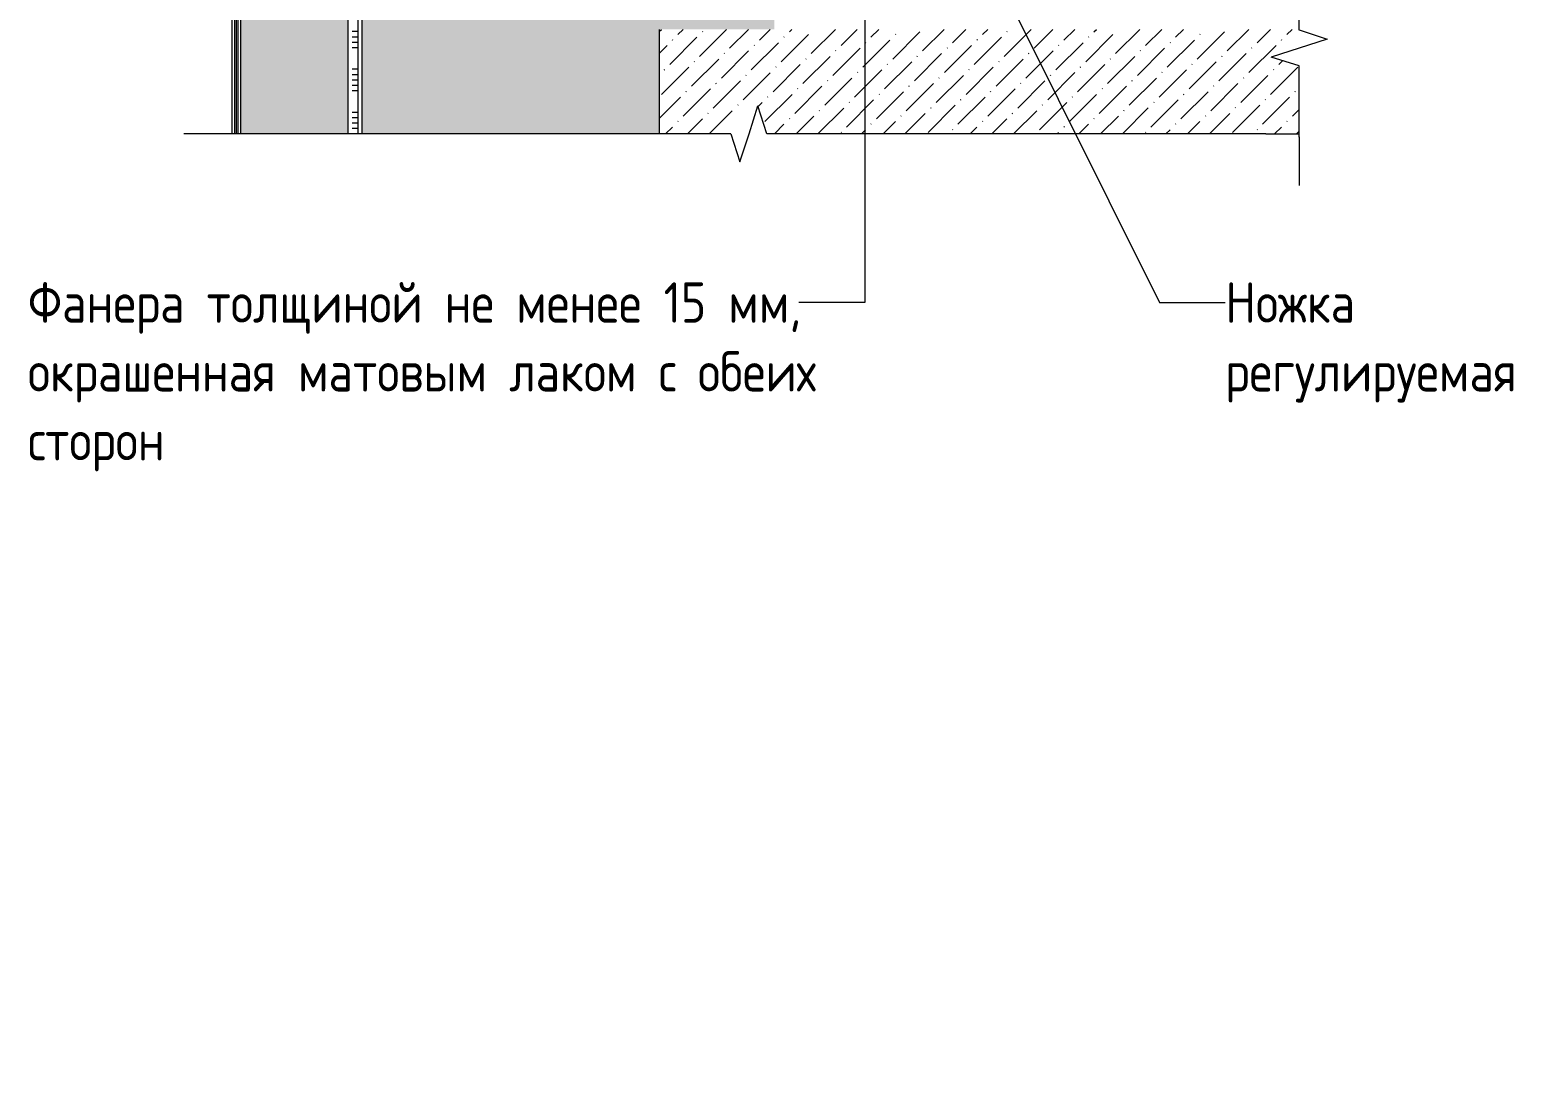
# Model space of a CAD drawing. Header units: millimetres. Extents: x 706 to 61221, y -16940 to 17865.
# Drawn here: x 9429 to 10807, y 675 to 1646 of the extents above; entities that cross this region are included whole.
import ezdxf

# ---------------------------------------------------------------- set-up
doc = ezdxf.new("R2010")
doc.units = ezdxf.units.MM
for name, color, linetype, lineweight in [('Аннотация', 7, 'Continuous', 20), ('Размеры', 7, 'Continuous', 9), ('Узлы', 7, 'Continuous', 20)]:
    doc.layers.add(name, color=color, linetype=linetype, lineweight=lineweight)
doc.layers.add('Линии', color=7, linetype='Continuous', lineweight=9, true_color=0x00a600)
doc.styles.add('GOST Common_1', font='GOST_Common.ttf', dxfattribs={"width": 0.9, "height": 37.5})
doc.styles.add('GOST Common_2', font='GOST_Common.ttf', dxfattribs={"width": 0.9, "height": 37.5})
doc.dimstyles.new('ADSK_Основной_2_5_мм_Округление_до_1_мм_1', dxfattribs={"dimscale": 304.8, "dimtxt": 37.714312, "dimasz": 0.069587, "dimexe": 0.073819, "dimexo": 0.073819, "dimgap": 0.014764, "dimtad": 1, "dimdec": 0, "dimdsep": 46, "dimtxsty": 'GOST Common_1', "dimblk1": 'OBLIQUE', "dimblk2": 'OBLIQUE', "dimsah": 1, "dimcen": 0.09, "dimdle": 0.073819, "dimazin": 2, "dimtfac": 1, "dimtdec": 4, "dimtix": 1, "dimtmove": 0, "dimatfit": 3, "dimfxl": 1, "dimtvp": 1, "dimtolj": 1, "dimtzin": 0, "dimlwd": 20, "dimlwe": 20, "dimarcsym": 2})

# ---------------------------------------------------------------- blocks, each defined once
blk = doc.blocks.new('ADSK_Обрыв_Линия - По умолчанию-5838625-Подиумы')
at = {"layer": 'Узлы'}
for p, q in [((2862.9, 1549.6), (2399.7, 1549.6)), ((3359.7, 1549.6), (2896.2, 1549.6))]:
    blk.add_line(p, q, dxfattribs=at)
blk = doc.blocks.new('ADSK_Обрыв_Линия - По умолчанию-5822334-Подиумы')
at = {"layer": 'Узлы'}
for p, q in [((594.3, 1761.8), (594.3, 1827.4)), ((594.3, 1662.4), (594.3, 1728.4))]:
    blk.add_line(p, q, dxfattribs=at)
blk = doc.blocks.new('_Oblique')
at = {"color": 0, "linetype": 'ByBlock', "lineweight": -2}
blk.add_line((-0.5, -0.5), (0.5, 0.5), dxfattribs=at)
blk = doc.blocks.new('DIMBLOCK21-Подиумы')
at = {"layer": 'Defpoints', "color": 0, "transparency": 16777216}
for p in [(10317.2, 2191.7), (10412.3, 2191.7), (10317.2, 1862.2)]:
    blk.add_point(p, dxfattribs=at)
at = {"layer": 'Размеры', "color": 0, "lineweight": 20, "transparency": 16777216}
for p, q in [((10412.3, 1839.7), (10412.3, 2214.2)), ((10339.7, 2191.7), (10434.8, 2191.7)), ((10339.7, 1862.2), (10434.8, 1862.2))]:
    blk.add_line(p, q, dxfattribs=at)
at = {"layer": 'Размеры', "color": 0, "lineweight": 20, "transparency": 16777216, "xscale": 21.21, "yscale": 21.21, "zscale": 21.21}
for p, rotation in [((10412.3, 2191.7), 90), ((10412.3, 1862.2), 270)]:
    blk.add_blockref('_Oblique', p, dxfattribs=dict(at, rotation=rotation))
at = {"layer": 'Размеры', "color": 0, "lineweight": 20, "transparency": 16777216, "insert": (10389.1, 2026.9), "char_height": 37.5, "width": 24288.75, "attachment_point": 5, "rotation": 90, "style": 'GOST Common_1'}
blk.add_mtext('\\A1;363', dxfattribs=at)

msp = doc.modelspace()

# ---------------------------------------------------------------- hatches: boundary and pattern name
at = {"layer": 'Узлы', "true_color": 0xffffff}
for points in [[(9724.525, 1549.568), (9724.525, 2820.938), (9624.525, 2820.938), (9624.525, 1549.568)], [(10013.525, 1549.568), (10013.525, 1646.685), (10120.525, 1646.685), (10120.525, 2820.938), (9895.275, 2820.938), (9887.025, 2794.958), (9861.882, 2820.938), (9737.494, 2820.938), (9737.494, 1549.568), (9895.275, 1549.568)]]:
    msp.add_hatch(color=7, dxfattribs=at).paths.add_polyline_path(points)
at = {"layer": 'Узлы', "lineweight": 9}
h = msp.add_hatch(dxfattribs=at)
h.set_pattern_fill('FP_8', color=256, style=0, pattern_type=2)
h.set_pattern_definition([(45, (7217.277, 0), (7.577356, 27.782225), [35.719, -7.144, 0.50292, -6.641])])
h.paths.add_polyline_path([(10608.025, 1549.568), (10608.025, 1612.685), (10582.044, 1620.935), (10608.025, 1646.077), (10608.025, 1646.685), (10013.525, 1646.685), (10013.525, 1549.568), (10080.132, 1549.568), (10105.275, 1575.549), (10113.525, 1549.568), (10582.044, 1549.568)])

# ---------------------------------------------------------------- linework, layer by layer
at = {"layer": 'Аннотация', "lineweight": 9}
for p, q in [((10204.643, 1821.116), (10204.643, 1392.877)), ((10315.385, 1720.149), (10478.401, 1392.877)), ((10158.351, 1392.877), (10143.32, 1392.877)), ((10204.643, 1392.877), (10158.351, 1392.877)), ((10478.401, 1392.877), (10539.448, 1392.877))]:
    msp.add_line(p, q, dxfattribs=at)
at = {"layer": 'Аннотация'}
for p, q in [((10608.025, 1646.077), (10634.02, 1637.631)), ((10608.025, 1646.077), (10634.02, 1637.631)), ((10608.025, 1629.185), (10582.044, 1620.935)), ((10634.02, 1637.631), (10608.025, 1629.185)), ((10634.02, 1637.631), (10608.025, 1629.185)), ((10608.025, 1612.685), (10582.044, 1620.935)), ((10608.025, 1612.685), (10582.044, 1620.935)), ((10097.025, 1549.568), (10105.275, 1575.549)), ((10113.525, 1549.568), (10105.275, 1575.549)), ((10113.525, 1549.568), (10105.275, 1575.549)), ((9617.025, 1549.568), (9572.025, 1549.568)), ((10080.132, 1549.568), (10088.578, 1523.573)), ((10080.132, 1549.568), (10088.578, 1523.573)), ((10088.578, 1523.573), (10097.025, 1549.568)), ((10088.578, 1523.573), (10097.025, 1549.568)), ((10577.025, 1549.568), (10608.025, 1549.568)), ((10608.025, 1546.685), (10608.025, 1501.685))]:
    msp.add_line(p, q, dxfattribs=at)
at = {"layer": 'Линии', "color": 7}
for p, q in [((9617.025, 1549.568), (9617.025, 2820.938)), ((9619.525, 1549.568), (9619.525, 2820.938)), ((9620.525, 2820.938), (9620.525, 1549.568)), ((9622.525, 1549.568), (9622.525, 2820.938)), ((9624.525, 2820.938), (9624.525, 1549.568)), ((9724.525, 1549.568), (9724.525, 2820.938)), ((9737.494, 2820.938), (9737.494, 1549.568)), ((10013.525, 1646.685), (10013.525, 1549.568))]:
    msp.add_line(p, q, dxfattribs=at)
at = {"layer": 'Линии', "color": 7, "lineweight": 20}
for p, q in [((9733.525, 2820.938), (9733.525, 1549.568)), ((9733.525, 1644.568), (9728.525, 1644.568)), ((9733.525, 1639.568), (9728.525, 1639.568)), ((9733.525, 1634.568), (9728.525, 1634.568)), ((9733.525, 1629.568), (9728.525, 1629.568)), ((9733.525, 1609.568), (9728.525, 1609.568)), ((9733.525, 1604.568), (9728.525, 1604.568)), ((9733.525, 1599.568), (9728.525, 1599.568)), ((9733.525, 1594.568), (9728.525, 1594.568)), ((9733.525, 1589.568), (9728.525, 1589.568)), ((9733.525, 1569.568), (9728.525, 1569.568)), ((9733.525, 1564.568), (9728.525, 1564.568)), ((9733.525, 1559.568), (9728.525, 1559.568)), ((9733.525, 1554.568), (9728.525, 1554.568))]:
    msp.add_line(p, q, dxfattribs=at)

# ---------------------------------------------------------------- block references
at = {"layer": 'Узлы'}
for name, p in [('ADSK_Обрыв_Линия - По умолчанию-5822334-Подиумы', (10013.684, -115.76)), ('ADSK_Обрыв_Линия - По умолчанию-5838625-Подиумы', (7217.277, 0))]:
    msp.add_blockref(name, p, dxfattribs=at)

# ---------------------------------------------------------------- texts
at = {"layer": 'Аннотация', "lineweight": 9, "char_height": 37.5, "attachment_point": 1, "line_spacing_factor": 1.022766, "style": 'GOST Common_2'}
for s, insert, width in [('\\pxt1.44,2.88,4.32,5.76,7.2,8.64,10.08,11.52,12.96,14.4,15.84,17.28,18.72,20.16,21.6,23.04,24.48,25.92,27.36,28.8,30.24,31.68,33.12,34.56,36,37.44,38.88,40.32,41.76,43.2,44.64,46.08;{Фанера толщиной не менее 15 мм, окрашенная матовым лаком с обеих сторон }', (9427.159, 1411.656), 731.295), ('\\pxt1.44,2.88,4.32,5.76,7.2,8.64,10.08,11.52,12.96,14.4,15.84,17.28,18.72,20.16,21.6,23.04,24.48,25.92,27.36,28.8,30.24,31.68,33.12,34.56,36,37.44,38.88,40.32,41.76,43.2,44.64,46.08;{Ножка регулируемая}', (10539.448, 1411.656), 310.77)]:
    msp.add_mtext(s, dxfattribs=dict(at, insert=insert, width=width))

# ---------------------------------------------------------------- dimensions: what is measured, and where the dimension line sits
at = {"layer": 'Размеры', "lineweight": 20}
dim = msp.add_linear_dim(base=(10412.337, 2191.685), p1=(10317.159, 1862.18), p2=(10317.159, 2191.685), angle=90, text='363', dimstyle='ADSK_Основной_2_5_мм_Округление_до_1_мм_1', override={"dimpost": '<>', "dimfxl": 329.50421}, dxfattribs=at)
dim.commit()
dim.dimension.update_dxf_attribs({"geometry": 'DIMBLOCK21-Подиумы', "text_midpoint": (10389.087, 2026.933)})

doc.saveas('drawing.dxf')
